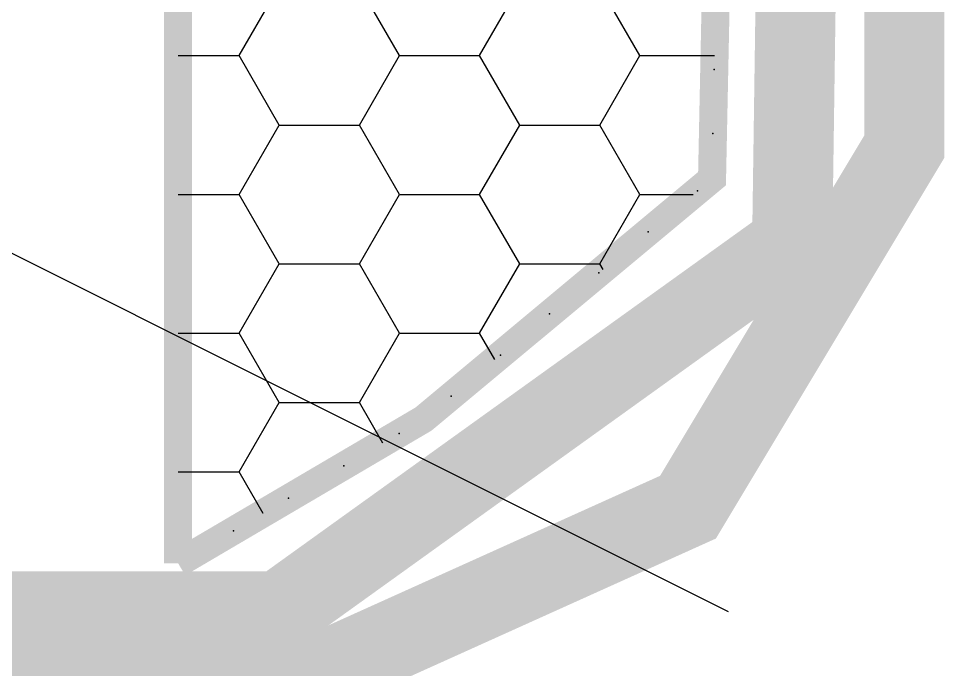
# Model space of a CAD drawing. Extents: x 0 to 21025, y 0 to 14850.
# Drawn here: x 5918.7 to 6208.1, y 4246.9 to 4449.9 of the extents above; entities that cross this region are included whole.
import ezdxf

# ---------------------------------------------------------------- set-up
doc = ezdxf.new("R2010")
doc.units = 0
doc.header["$LTSCALE"] = 175
doc.linetypes.add('GESTRICHELTX2', pattern=[1.5, 1, -0.5])
doc.layers.get('0').update_dxf_attribs({"linetype": 'CONTINUOUS'})
for name, color, linetype in [('BEMASSUNG', 7, 'CONTINUOUS'), ('DAEMMUNG', 4, 'CONTINUOUS'), ('PE-FOLIE', 1, 'GESTRICHELTX2'), ('SCHRAFFUR', 2, 'CONTINUOUS')]:
    doc.layers.add(name, color=color, linetype=linetype)

# ---------------------------------------------------------------- blocks, each defined once
blk = doc.blocks.new('*X38')
at = {"color": 0}
for p, q in [((5987.499989, 4438.380201), (5999.999989, 4460.030836)), ((6037.499972, 4438.380178), (6024.999972, 4460.030813)), ((6062.499989, 4438.380201), (6074.999989, 4460.030836)), ((6112.499972, 4438.380178), (6099.999972, 4460.030813)), ((5968.4375, 4438.380175), (5987.5, 4438.380175)), ((5999.999972, 4416.729543), (5987.499972, 4438.380178)), ((6024.999989, 4416.729566), (6037.499989, 4438.380201)), ((6037.5, 4438.380175), (6062.5, 4438.380175)), ((6074.999972, 4416.729543), (6062.499972, 4438.380178)), ((6099.999988, 4416.729566), (6112.499988, 4438.380201)), ((6112.5, 4438.380175), (6135.783269, 4438.380175)), ((5987.499989, 4395.078931), (5999.999989, 4416.729566)), ((6000, 4416.72954), (6025, 4416.72954)), ((6037.499972, 4395.078908), (6024.999972, 4416.729543)), ((6062.499988, 4395.078931), (6074.999988, 4416.729566)), ((6075, 4416.72954), (6100, 4416.72954)), ((6112.499972, 4395.078908), (6099.999972, 4416.729543)), ((5968.4375, 4395.078905), (5987.5, 4395.078905)), ((5999.999972, 4373.428273), (5987.499972, 4395.078908)), ((6024.999989, 4373.428296), (6037.499989, 4395.078931)), ((6037.5, 4395.078905), (6062.5, 4395.078905)), ((6074.999972, 4373.428273), (6062.499972, 4395.078908)), ((6099.999988, 4373.428296), (6112.499988, 4395.078931)), ((6112.5, 4395.078905), (6129.094686, 4395.078905)), ((5987.499989, 4351.777661), (5999.999989, 4373.428296)), ((6000, 4373.42827), (6025, 4373.42827)), ((6037.499972, 4351.777638), (6024.999972, 4373.428273)), ((6062.499988, 4351.777661), (6074.999988, 4373.428296)), ((6075, 4373.42827), (6100, 4373.42827)), ((6101.011502, 4371.676251), (6099.999972, 4373.428273)), ((5968.4375, 4351.777635), (5987.5, 4351.777635)), ((5999.999972, 4330.127003), (5987.499972, 4351.777638)), ((6024.999988, 4330.127026), (6037.499988, 4351.777661)), ((6037.5, 4351.777635), (6062.5, 4351.777635)), ((6067.253384, 4343.544487), (6062.499972, 4351.777638)), ((5987.499989, 4308.47639), (5999.999989, 4330.127026)), ((6000, 4330.127), (6025, 4330.127)), ((6032.277357, 4317.522202), (6024.999972, 4330.127003)), ((5968.4375, 4308.476365), (5987.5, 4308.476365)), ((5994.945553, 4295.580243), (5987.499972, 4308.476368))]:
    blk.add_line(p, q, dxfattribs=at)

msp = doc.modelspace()

# ---------------------------------------------------------------- linework, layer by layer
at = {"layer": 'BEMASSUNG'}
msp.add_lwpolyline([(3355, 4990), (4255, 4450), (5770, 4450), (6140, 4265)], dxfattribs=at)
for p in [(6135.694519, 4434.031419), (6135.28644, 4414.035583), (6130.420253, 4396.183544), (6115.055827, 4383.379856), (6099.691402, 4370.576168), (6084.326976, 4357.77248), (6068.96255, 4344.968792), (6053.598125, 4332.165104), (6037.406706, 4320.537003), (6020.164405, 4310.402752), (6002.922103, 4300.268501), (5985.679802, 4290.134251)]:
    msp.add_point(p, dxfattribs=at)
at = {"layer": 'DAEMMUNG', "const_width": 8.75}
for points in [[(6175, 5790), (6175, 5197.5), (6150, 5135), (6135, 4400), (6045, 4325), (5968.4375, 4280)], [(5968.4375, 4280), (5968.4375, 5790)]]:
    msp.add_lwpolyline(points, dxfattribs=at)
at = {"layer": 'PE-FOLIE', "const_width": 25}
for points in [[(6195, 5790), (6195, 5195), (6170, 5085), (6160, 4380), (6000, 4265), (5375, 4265), (5375, 3275)], [(8565, 4640), (6602.5, 4640), (6195, 4640), (6195, 4410), (6127.5, 4297.5), (6000, 4240), (5565, 4240), (5400, 4240), (5400, 3360)]]:
    msp.add_lwpolyline(points, dxfattribs=at)

# ---------------------------------------------------------------- block references
at = {"layer": 'SCHRAFFUR'}
msp.add_blockref('*X38', (0, 0), dxfattribs=at)

doc.saveas('drawing.dxf')
